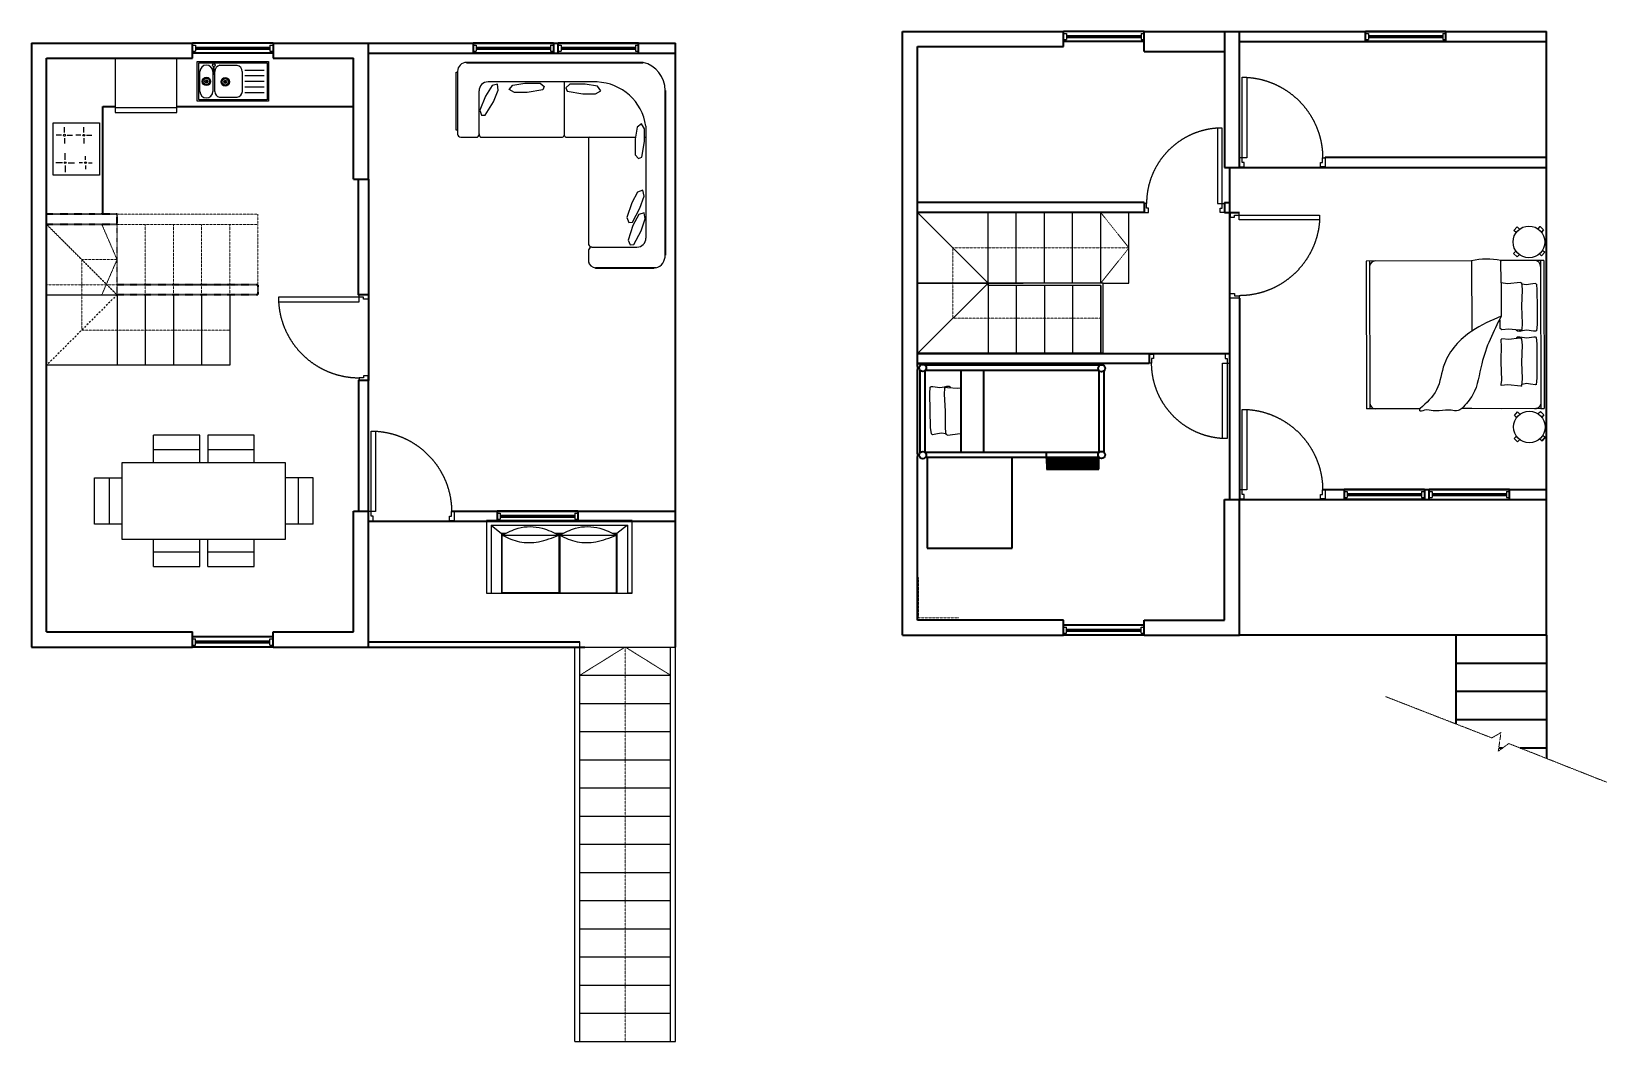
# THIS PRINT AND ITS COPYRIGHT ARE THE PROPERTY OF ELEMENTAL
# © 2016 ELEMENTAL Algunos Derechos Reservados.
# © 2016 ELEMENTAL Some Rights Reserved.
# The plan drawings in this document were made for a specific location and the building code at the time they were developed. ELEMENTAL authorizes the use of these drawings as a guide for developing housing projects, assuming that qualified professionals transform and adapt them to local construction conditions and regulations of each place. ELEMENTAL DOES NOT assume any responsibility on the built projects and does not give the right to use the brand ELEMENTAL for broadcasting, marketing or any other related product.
# Model space of a CAD drawing. Header units: metres. Extents: x -32982 to 1660, y -22516 to -303.
import ezdxf

# ---------------------------------------------------------------- set-up
doc = ezdxf.new("R2010")
doc.units = ezdxf.units.M
doc.header["$LTSCALE"] = 5
doc.header["$MEASUREMENT"] = 0
doc.linetypes.add('DASHDOT', pattern=[1, 0.5, -0.25, 0, -0.25])
doc.linetypes.add('HIDDEN', pattern=[0.375, 0.25, -0.125])
doc.layers.get('0').update_dxf_attribs({"color": 30})
for name, color, linetype, lineweight in [('A-DOOR-FULL', 4, 'Continuous', 25), ('A-FLOR-LEVL', 7, 'Continuous', 35), ('A-FLOR-OVHD', 3, 'HIDDEN', 18), ('A-FLOR-STRS', 4, 'Continuous', 25), ('A-FURN', 8, 'Continuous', 18), ('A-GLAZ-FULL', 4, 'Continuous', 25), ('A-WALL-FULL-EXTR', 7, 'Continuous', 35), ('A-WALL-FULL-INTR', 7, 'Continuous', 35)]:
    doc.layers.add(name, color=color, linetype=linetype, lineweight=lineweight)

# ---------------------------------------------------------------- blocks, each defined once
blk = doc.blocks.new('DOOR-80')
for points in [[(-0.07, 0.89), (-0.07, 0.09), (-0.025, 0.09), (-0.025, 0.89), (-0.07, 0.89)], [(-0.825, 0.09), (-0.85, 0.09), (-0.85, 0), (-0.805, 0), (-0.805, 0.045), (-0.825, 0.045), (-0.825, 0.09)], [(-0.025, 0.09), (0, 0.09), (0, 0), (-0.045, 0), (-0.045, 0.045), (-0.025, 0.045), (-0.025, 0.09)]]:
    blk.add_lwpolyline(points)
at = {"linetype": 'HIDDEN'}
blk.add_arc((-0.023, 0.089), 0.802, 93.3811, 179.9341, dxfattribs=at)
blk = doc.blocks.new('DOOR-75')
for points in [[(-0.07, 0.84), (-0.07, 0.09), (-0.025, 0.09), (-0.025, 0.84), (-0.07, 0.84)], [(-0.775, 0.09), (-0.8, 0.09), (-0.8, 0), (-0.755, 0), (-0.755, 0.045), (-0.775, 0.045), (-0.775, 0.09)], [(-0.025, 0.09), (0, 0.09), (0, 0), (-0.045, 0), (-0.045, 0.045), (-0.025, 0.045), (-0.025, 0.09)]]:
    blk.add_lwpolyline(points)
at = {"linetype": 'HIDDEN'}
blk.add_arc((-0.023, 0.089), 0.752, 93.6181, 179.9249, dxfattribs=at)

msp = doc.modelspace()

# ---------------------------------------------------------------- linework, layer by layer
at = {"color": 0}
for p, q in [((-29788, -894), (-31142, -894)), ((-31142, -894), (-31142, -2084)), ((-29788, -2084), (-29788, -894)), ((-29277, -1622), (-29277, -1185)), ((-28994, -1185), (-28994, -1622)), ((-28986, -1075), (-28986, -1144)), ((-28986, -1144), (-28986, -1239)), ((-28986, -1239), (-28961, -1239)), ((-28977, -1125), (-28977, -1077)), ((-28970, -1125), (-28977, -1125)), ((-28970, -1077), (-28970, -1125)), ((-28961, -1124), (-28961, -1075)), ((-28961, -1239), (-28961, -1124)), ((-28953, -1622), (-28953, -1185)), ((-28843, -1046), (-28460, -1046)), ((-28345, -1185), (-28345, -1622)), ((-28288, -1150), (-27866, -1150)), ((-28288, -1272), (-27866, -1272)), ((-28289, -1517), (-27866, -1517)), ((-28288, -1641), (-27866, -1641)), ((-28287, -1394), (-27866, -1394)), ((-29788, -1984), (-31142, -1984)), ((-29788, -2084), (-29788, -1984)), ((-28847, -1744), (-28457, -1744)), ((-32260, -2521), (-32260, -2407)), ((-31832, -2522), (-31832, -2406)), ((-31142, -2084), (-29788, -2084)), ((-32323, -2586), (-32439, -2586)), ((-32260, -2648), (-32260, -2765)), ((-32195, -2586), (-32082, -2586)), ((-31895, -2585), (-32010, -2585)), ((-31832, -2649), (-31832, -2763)), ((-31769, -2585), (-31654, -2585)), ((-32239, -3124), (-32239, -2982)), ((-31794, -3125), (-31794, -3045)), ((-32303, -3188), (-32446, -3188)), ((-32239, -3252), (-32239, -3395)), ((-32175, -3188), (-32033, -3188)), ((-31857, -3188), (-31937, -3188)), ((-31794, -3252), (-31794, -3330)), ((-31730, -3188), (-31651, -3188)), ((-377, -4678), (-305, -4599)), ((-327, -4724), (-377, -4678)), ((-305, -4599), (-253, -4649)), ((195, -4595), (149, -4642)), ((195, -4595), (200, -4590)), ((275, -4667), (200, -4590)), ((275, -4667), (228, -4715)), ((-383, -5184), (-331, -5131)), ((-304, -5256), (-383, -5184)), ((183, -5192), (232, -5237)), ((303, -5156), (232, -5237)), ((232, -5237), (303, -5156)), ((251, -5111), (250, -5110)), ((251, -5111), (303, -5156)), ((-1308, -5344), (-3628, -5351)), ((-3628, -5351), (-3618, -8602)), ((-3553, -5350), (-3544, -8601)), ((-1308, -5344), (-1299, -6891)), ((282, -5339), (-661, -5342)), ((-659, -5834), (-661, -5342)), ((-304, -5256), (-256, -5208)), ((282, -5339), (207, -5339)), ((207, -5339), (217, -8594)), ((282, -5339), (292, -8594)), ((-515, -5853), (-659, -5834)), ((-659, -5834), (-657, -6564)), ((-233, -5821), (-515, -5853)), ((-657, -6564), (-657, -6564)), ((-318, -6882), (-321, -6864)), ((-295, -6897), (-318, -6882)), ((-247, -6898), (-295, -6897)), ((-192, -6885), (-247, -6898)), ((-317, -7040), (-321, -7059)), ((-294, -7025), (-317, -7040)), ((-247, -7024), (-294, -7025)), ((-192, -7036), (-247, -7024)), ((-12903, -8117), (-12849, -8103)), ((-12849, -8103), (-12801, -8102)), ((-12801, -8102), (-12778, -8117)), ((-12778, -8117), (-12774, -8135)), ((-509, -8071), (-653, -8090)), ((-226, -8101), (-509, -8071)), ((-2442, -8598), (-3618, -8602)), ((-1299, -8595), (-1524, -8595)), ((-652, -8599), (-1299, -8595)), ((97, -8597), (-652, -8599)), ((217, -8594), (115, -8594)), ((217, -8594), (292, -8594)), ((-367, -8749), (-295, -8669)), ((-318, -8794), (-367, -8749)), ((-295, -8669), (-243, -8720)), ((205, -8665), (159, -8712)), ((205, -8665), (210, -8661)), ((284, -8737), (210, -8661)), ((284, -8737), (237, -8785)), ((-29282, -9183), (-30302, -9183)), ((-30302, -9786), (-30302, -9183)), ((-29282, -9786), (-29282, -9183)), ((-28082, -9183), (-29102, -9183)), ((-29102, -9183), (-29102, -9786)), ((-28082, -9786), (-28082, -9183)), ((-12837, -9180), (-12555, -9142)), ((-12555, -9142), (-12539, -9143)), ((-373, -9255), (-321, -9202)), ((-294, -9326), (-373, -9255)), ((-294, -9326), (-247, -9279)), ((193, -9262), (242, -9308)), ((312, -9227), (242, -9308)), ((242, -9308), (312, -9227)), ((261, -9182), (260, -9181)), ((261, -9182), (312, -9227)), ((-29282, -9503), (-30302, -9503)), ((-28082, -9503), (-29102, -9503)), ((-27392, -9786), (-30992, -9786)), ((-30992, -9786), (-30992, -11466)), ((-27392, -11466), (-27392, -9786)), ((-31595, -10116), (-30992, -10116)), ((-31595, -11136), (-31595, -10116)), ((-31275, -10116), (-31275, -11136)), ((-26788, -10116), (-27392, -10116)), ((-27108, -11136), (-27108, -10116)), ((-26788, -11136), (-26788, -10116)), ((-19774, -11059), (-22974, -11059)), ((-22974, -11059), (-22974, -12659)), ((-19774, -12659), (-19774, -11059)), ((-30992, -11136), (-31595, -11136)), ((-26788, -11136), (-27392, -11136)), ((-22874, -11159), (-22874, -12659)), ((-22874, -11159), (-19874, -11159)), ((-22874, -11159), (-22642, -11343)), ((-22642, -11343), (-22642, -12659)), ((-22554, -11343), (-22642, -11343)), ((-22632, -12635), (-22632, -11366)), ((-22628, -11383), (-21382, -11383)), ((-22621, -11353), (-22573, -11353)), ((-21289, -11343), (-21461, -11343)), ((-21441, -11353), (-21396, -11353)), ((-21374, -11343), (-21384, -11343)), ((-21384, -11382), (-21384, -11366)), ((-21384, -11383), (-21384, -12644)), ((-21364, -11366), (-21364, -12646)), ((-21364, -11383), (-20118, -11383)), ((-21351, -11353), (-21308, -11353)), ((-20105, -11343), (-20196, -11343)), ((-20176, -11353), (-20129, -11353)), ((-20115, -12634), (-20115, -11366)), ((-19874, -11159), (-20105, -11343)), ((-20105, -11343), (-20105, -12659)), ((-19874, -11159), (-19874, -12659)), ((-30992, -11466), (-27392, -11466)), ((-30302, -12070), (-30302, -11466)), ((-30302, -11750), (-29282, -11750)), ((-29282, -12070), (-29282, -11466)), ((-29102, -12070), (-29102, -11466)), ((-29102, -11750), (-28082, -11750)), ((-28082, -12070), (-28082, -11466)), ((-30302, -12070), (-29282, -12070)), ((-29102, -12070), (-28082, -12070)), ((-22974, -12659), (-19774, -12659)), ((-22642, -12659), (-21374, -12659)), ((-21388, -12649), (-22618, -12649)), ((-21388, -12649), (-22618, -12649)), ((-21374, -12659), (-21364, -12659)), ((-21361, -12649), (-20130, -12649)), ((-19774, -12659), (-19874, -12659))]:
    msp.add_line(p, q, dxfattribs=at)
at = {"color": 7}
for p, q in [((-23612, -1181), (-23612, -2560)), ((-23139, -2569), (-23139, -1610)), ((-20542, -1412), (-22941, -1412)), ((-21266, -1412), (-21266, -2580)), ((-19469, -2382), (-19469, -4846)), ((-23538, -2626), (-23171, -2625)), ((-23106, -2625), (-21305, -2625)), ((-21228, -2625), (-19700, -2624)), ((-20729, -2643), (-20729, -4985)), ((-19499, -2624), (-19469, -2624)), ((-20729, -5102), (-20729, -5382)), ((-20656, -5044), (-19667, -5044)), ((-19249, -5502), (-20580, -5502))]:
    msp.add_line(p, q, dxfattribs=at)
at = {"color": 0}
for points in [[(-27769, -1833), (-29335, -1833, -0.414214), (-29336, -1831), (-29336, -965, -0.414214), (-29335, -963), (-27769, -963, -0.414214), (-27767, -965), (-27767, -1831, -0.414214)], [(-29295, -991), (-27802, -991, -0.425509), (-27798, -994), (-27798, -1800, -0.376877), (-27801, -1803), (-29295, -1803, -0.388157), (-29299, -1799), (-29299, -993, -0.39883)], [(-32509, -3465), (-32509, -2310, -0.414214), (-32508, -2308), (-31491, -2308, -0.414214), (-31489, -2310), (-31489, -3466), (-32508, -3466, -0.414214)]]:
    msp.add_lwpolyline(points, format="xyb", close=True, dxfattribs=at)
at = {"color": 7}
for points in [[(-23644, -1199), (-23612, -1199), (-23612, -2475), (-23644, -2475)], [(-20580, -5502), (-19293, -5502), (-19293, -5518), (-20580, -5518)]]:
    msp.add_lwpolyline(points, close=True, dxfattribs=at)
for points in [[(-22822, -1848), (-22716, -1591), (-22733, -1460), (-22852, -1492), (-22996, -1723), (-23124, -2036), (-23086, -2146), (-23005, -2144), (-22822, -1848)], [(-22081, -1644), (-22358, -1644), (-22473, -1579), (-22398, -1481), (-22130, -1436), (-21792, -1436), (-21705, -1513), (-21737, -1587), (-22081, -1644)], [(-20854, -1672), (-20576, -1672), (-20461, -1607), (-20536, -1508), (-20805, -1464), (-21142, -1464), (-21230, -1541), (-21197, -1615), (-20854, -1672)], [(-19499, -2723), (-19499, -2445), (-19565, -2330), (-19663, -2405), (-19708, -2674), (-19708, -3012), (-19630, -3099), (-19556, -3066), (-19499, -2723)], [(-19599, -4188), (-19510, -3925), (-19534, -3795), (-19652, -3834), (-19781, -4074), (-19890, -4394), (-19844, -4501), (-19764, -4494), (-19599, -4188)], [(-19571, -4684), (-19482, -4421), (-19507, -4291), (-19624, -4330), (-19753, -4570), (-19862, -4890), (-19817, -4998), (-19736, -4991), (-19571, -4684)]]:
    msp.add_lwpolyline(points, dxfattribs=at)
at = {"color": 0}
for points in [[(-233, -5821), (-208, -5833), (-195, -5971), (-193, -5976)], [(-102, -5873), (-202, -5858)], [(118, -5857), (131, -5995), (132, -6371), (133, -6747), (121, -6884), (96, -6897), (58, -6897), (-91, -6872), (-192, -6885)], [(118, -5857), (93, -5845), (-15, -5860), (-102, -5873)], [(-193, -5976), (-195, -5983), (-206, -6347), (-193, -6723), (-205, -6854), (-217, -6873), (-263, -6872), (-485, -6847)], [(-644, -6862), (-677, -6835), (-682, -6652), (-682, -6652), (-682, -6652)], [(-485, -6847), (-644, -6862)], [(-643, -7063), (-662, -7084), (-661, -7137), (-660, -7183), (-664, -7577), (-652, -7973), (-664, -8068), (-653, -8090)], [(-485, -7077), (-643, -7063)], [(-187, -7945), (-189, -7938), (-203, -7575), (-191, -7199), (-204, -7067), (-217, -7049), (-263, -7050), (-485, -7077)], [(124, -8063), (137, -7925), (135, -7549), (134, -7173), (121, -7035), (96, -7023), (59, -7023), (-90, -7049), (-192, -7036)], [(-226, -8101), (-201, -8089), (-189, -7951), (-187, -7945)], [(-13189, -9152), (-13205, -9015), (-13215, -8639), (-13225, -8263), (-13216, -8125), (-13192, -8112), (-13154, -8111), (-13004, -8132), (-12903, -8117)], [(-12881, -9026), (-12879, -9019), (-12876, -8655), (-12899, -8280), (-12890, -8148), (-12878, -8128), (-12832, -8129), (-12609, -8148)], [(-12609, -8148), (-12539, -8140)], [(-96, -8048), (-195, -8064)], [(124, -8063), (99, -8075), (-8, -8061), (-96, -8048)], [(-13189, -9152), (-13163, -9164), (-13056, -9146), (-12969, -9131)], [(-12969, -9131), (-12869, -9144)], [(-12837, -9180), (-12862, -9169), (-12878, -9031), (-12881, -9026)]]:
    msp.add_lwpolyline(points, dxfattribs=at)
for centre, radius in [((-28973, -1046), 30.9), ((-29135, -1400), 93), ((-29135, -1400), 70.2), ((-29135, -1400), 34.6), ((-28720, -1410), 93), ((-28720, -1410), 70.2), ((-28720, -1410), 34.6), ((-29135, -1400), 11), ((-28720, -1410), 11), ((-32259, -2586), 21.6), ((-31832, -2586), 20.1), ((-32240, -3188), 20), ((-31794, -3188), 19.8), ((-47, -4930), 348), ((-37, -9000), 348)]:
    msp.add_circle(centre, radius, dxfattribs=at)
at = {"color": 7}
for centre, radius, start, end in [((-23412, -1181), 198, 90, 180), ((-19679, -1597), 632, 359.6252, 76.4633), ((-22941, -1610), 198, 90, 180), ((-20587, -2540), 1128, 8.0215, 87.7588), ((-23538, -2551), 74.3, 187.0799, 270), ((-23218, -2561), 79.9, 305.9615, 6.0393), ((-23059, -2561), 79.9, 173.9607, 234.0385), ((-21314, -2577), 48.3, 281.3954, 357.1413), ((-21218, -2577), 48.3, 182.8587, 258.4211), ((-20687, -2667), 48.6, 117.8423, 149.745), ((-19667, -4846), 198, 270, 0), ((-20648, -4959), 84.7, 197.7658, 264.587), ((-20648, -5128), 84.7, 95.413, 162.2342), ((-20560, -5324), 178, 192.2507, 265.2823), ((-19317, -5240), 271, 284.7045, 4.4761)]:
    msp.add_arc(centre, radius, start, end, dxfattribs=at)
at = {"color": 0}
for centre, radius, start, end in [((-29135, -1185), 142, 0, 180), ((-28809, -1185), 143, 103.4706, 180), ((-28484, -1184), 139, 359.3209, 80.1595), ((-29135, -1622), 142, 180, 0), ((-28830, -1622), 123, 180, 261.941), ((-28481, -1609), 137, 280.1419, 354.291), ((-3420, -5483), 133, 91.8576, 172.5572), ((-980, -6929), 1619, 78.6356, 101.7008), ((74, -5469), 133, 357.754, 78.4537), ((-3410, -8471), 133, 180.1415, 260.8412), ((88, -8464), 133, 264.0609, 344.7606), ((-22621, -11365), 11.5, 89.4872, 185.4044), ((-21396, -11366), 12.1, 0, 93.5082), ((-21351, -11366), 12.2, 86.749, 180.6419), ((-20128, -11366), 12.9, 357.9398, 92.4649), ((-22618, -12635), 13.8, 177.7826, 270.8179), ((-21388, -12644), 4.83, 276.9008, 3.2113), ((-21361, -12646), 2.7, 176.5218, 266.4272), ((-20131, -12633), 15.7, 273.4586, 359.226)]:
    msp.add_arc(centre, radius, start, end, dxfattribs=at)
for points in [[(-657, -6564), (-1299, -6891), (-1906, -7614), (-2078, -8187), (-2441, -8596)], [(-657, -6564), (-1084, -7610), (-1280, -8289), (-1522, -8594)], [(-1522, -8594), (-1605, -8639), (-1759, -8631), (-1882, -8631), (-2151, -8642), (-2344, -8634), (-2448, -8648), (-2441, -8596)], [(-22628, -11383), (-22279, -11227), (-21750, -11227), (-21382, -11383)], [(-22628, -11383), (-22248, -11524), (-21831, -11524), (-21382, -11383)], [(-21364, -11383), (-21014, -11227), (-20485, -11227), (-20118, -11383)], [(-21364, -11383), (-20983, -11524), (-20566, -11524), (-20118, -11383)]]:
    msp.add_spline(points, degree=3, dxfattribs=at)
msp.add_point((-660, -5342), dxfattribs=at)
at = {"layer": 'A-FLOR-LEVL'}
for p, q in [((-8511, -303), (-10282, -303)), ((-6409, -303), (342, -303)), ((-1871, -303), (-3642, -303)), ((-3642, -524), (-3642, -303)), ((-1871, -524), (-1871, -303)), ((-32982, -560), (-32982, -13840)), ((-27670, -560), (-29441, -560)), ((-25568, -560), (-18817, -560)), ((-23742, -560), (-18817, -560)), ((-21500, -560), (-23271, -560)), ((-23271, -560), (-23271, -781)), ((-21500, -560), (-21500, -781)), ((-19630, -560), (-21400, -560)), ((-21400, -781), (-21400, -560)), ((-19630, -781), (-19630, -560)), ((-8511, -524), (-10282, -524)), ((-6409, -524), (342, -524)), ((-1871, -524), (-3642, -524)), ((-27670, -781), (-29441, -781)), ((-25568, -781), (-18817, -781)), ((-25568, -781), (-18817, -781)), ((-21500, -781), (-23271, -781)), ((-21500, -781), (-21400, -781)), ((-31410, -4320), (-31410, -1950)), ((-31410, -1950), (-31142, -1950)), ((-29788, -1950), (-25900, -1950)), ((-4527, -3070), (-4527, -3081)), ((-4527, -3070), (342, -3070)), ((-4527, -3291), (342, -3291)), ((-8511, -4066), (-13491, -4066)), ((-8511, -4066), (-8511, -4287)), ((-6741, -4066), (-6630, -4066)), ((-6741, -4066), (-6741, -4287)), ((-8511, -4287), (-13491, -4287)), ((-6741, -4287), (-6630, -4287)), ((-6630, -4287), (-6409, -4287)), ((-6630, -6168), (-6630, -10595)), ((-6420, -6168), (-6409, -6168)), ((-6409, -6168), (-6409, -10595)), ((-13491, -7385), (-6630, -7385)), ((-8401, -7607), (-13491, -7607)), ((-4583, -10373), (342, -10373)), ((-2341, -10373), (-4112, -10373)), ((-4112, -10373), (-4112, -10595)), ((-2341, -10373), (-2341, -10595)), ((-470, -10373), (-2241, -10373)), ((-2241, -10595), (-2241, -10373)), ((-470, -10595), (-470, -10373)), ((-6409, -10595), (342, -10595)), ((-2341, -10595), (-4112, -10595)), ((-2341, -10595), (-2241, -10595)), ((-25568, -11073), (-18817, -11073)), ((-23742, -10852), (-18817, -10852)), ((-20969, -10852), (-22739, -10852)), ((-22739, -10852), (-22739, -11073)), ((-20969, -11073), (-22739, -11073)), ((-20969, -10852), (-20969, -11073)), ((-8511, -13361), (-10282, -13361)), ((-27670, -13619), (-29441, -13619)), ((-27670, -13840), (-29441, -13840)), ((-25568, -13729), (-20920, -13729)), ((-25568, -13840), (-20809, -13840)), ((-8511, -13583), (-10282, -13583)), ((-1650, -15533), (-1650, -13583)), ((342, -13583), (342, -16291)), ((342, -14202), (-1650, -14202)), ((342, -14822), (-1650, -14822)), ((342, -15442), (-1650, -15442)), ((-625, -16062), (-710, -16062)), ((342, -16062), (-239, -16062))]:
    msp.add_line(p, q, dxfattribs=at)
at = {"layer": 'A-FLOR-LEVL', "color": 0}
for p, q in [((-23412, -983), (-19531, -983)), ((-19048, -1602), (-19048, -5219)), ((-13491, -7607), (-11330, -7607)), ((-13491, -7669), (-13491, -7734)), ((-13438, -9567), (-13438, -7753)), ((-9486, -7644), (-13326, -7644)), ((-13326, -9562), (-13326, -7761)), ((-9504, -7762), (-13326, -7761)), ((-12539, -7760), (-12539, -9554)), ((-12039, -9563), (-12039, -7764)), ((-9504, -7762), (-9504, -9562)), ((-9386, -9562), (-9386, -7762)), ((-13491, -9520), (-13491, -9520)), ((-13491, -9588), (-13491, -9652)), ((-9504, -9562), (-13327, -9562)), ((-9504, -9675), (-13324, -9675)), ((-13283, -9687), (-13283, -9675)), ((-13283, -9687), (-13283, -11665)), ((-11413, -11665), (-11413, -9675)), ((-10654, -9697), (-10654, -9562)), ((-10654, -9697), (-10652, -9924)), ((-10617, -9675), (-10617, -9932)), ((-9535, -9675), (-9535, -9931)), ((-9506, -9932), (-9504, -9675)), ((-9504, -9675), (-9496, -9675)), ((-9386, -9562), (-9386, -9565)), ((-10655, -9932), (-9506, -9932)), ((-10652, -9924), (-10652, -9932)), ((-10617, -9703), (-9535, -9703)), ((-9535, -9747), (-10617, -9747)), ((-10617, -9777), (-9535, -9777)), ((-9535, -9820), (-10617, -9820)), ((-10617, -9848), (-9535, -9848)), ((-9535, -9880), (-10617, -9880)), ((-10617, -9894), (-9535, -9894)), ((-9535, -9924), (-10617, -9924)), ((-13283, -11665), (-13213, -11665)), ((-13213, -11665), (-11413, -11665))]:
    msp.add_line(p, q, dxfattribs=at)
at = {"layer": 'A-FLOR-LEVL', "color": 8}
msp.add_line((342, -13583), (-6409, -13583), dxfattribs=at)
at = {"layer": 'A-FLOR-LEVL'}
for points in [[(-6409, -3291), (-4527, -3291)], [(-6630, -4287), (-6630, -6168)], [(-25568, -6093), (-25568, -7975)], [(-6409, -10595), (-4527, -10595)], [(-25568, -11073), (-23686, -11073)]]:
    msp.add_lwpolyline(points, dxfattribs=at)
at = {"layer": 'A-FLOR-LEVL', "color": 0}
for centre in [(-13379, -7702), (-9445, -7709), (-13379, -9620), (-9446, -9615)]:
    msp.add_circle(centre, 78.1, dxfattribs=at)
at = {"layer": 'A-FLOR-OVHD'}
for p, q in [((-9950, -524), (-8843, -524)), ((-3310, -524), (-2203, -524)), ((-22939, -781), (-21832, -781)), ((-31101, -4323), (-28002, -4323)), ((-28002, -4323), (-28002, -4544)), ((-8843, -5062), (-9463, -4287)), ((-31101, -4544), (-28002, -4544)), ((-30481, -6093), (-30481, -4544)), ((-29862, -6093), (-29862, -4544)), ((-29242, -6093), (-29242, -4544)), ((-28622, -6093), (-28622, -4544)), ((-28002, -5872), (-28002, -4544)), ((-12716, -6611), (-12716, -5062)), ((-12716, -5062), (-8843, -5062)), ((-8843, -5062), (-9463, -5836)), ((-31876, -6868), (-31876, -5319)), ((-31876, -5319), (-31101, -5319)), ((-31101, -5872), (-32650, -5872)), ((-28622, -6868), (-31876, -6868)), ((-9463, -6611), (-12716, -6611)), ((-3780, -10595), (-2673, -10595)), ((-22407, -11073), (-21301, -11073)), ((-3194, -14932), (-861, -15840)), ((-861, -15840), (-660, -15720)), ((-660, -15720), (-720, -16131)), ((-720, -16131), (-489, -15963)), ((-489, -15963), (1660, -16812))]:
    msp.add_line(p, q, dxfattribs=at)
for points in [[(-31101, -5319), (-31436, -4544)], [(-31101, -5319), (-31436, -6093)], [(-18928, -14460), (-19924, -13840), (-20920, -14460)], [(-19924, -22516), (-19924, -13840)]]:
    msp.add_lwpolyline(points, dxfattribs=at)
at = {"layer": 'A-FLOR-STRS'}
for p, q in [((-11942, -5836), (-13491, -4287)), ((-11942, -5836), (-11942, -4287)), ((-11322, -5836), (-11322, -4287)), ((-10702, -5836), (-10702, -4287)), ((-10083, -5836), (-10083, -4287)), ((-9463, -5836), (-9463, -4287)), ((-8843, -5836), (-8843, -4287)), ((-11942, -5836), (-13491, -5836)), ((-13491, -5836), (-11170, -5836)), ((-11942, -5836), (-13491, -7385)), ((-11942, -5836), (-11942, -7385)), ((-11942, -5891), (-11942, -5836)), ((-9408, -5836), (-8843, -5836)), ((-32650, -6093), (-31101, -6093)), ((-31101, -6093), (-31101, -7643)), ((-30481, -6093), (-30481, -7643)), ((-29862, -6093), (-29862, -7643)), ((-29242, -6093), (-29242, -7643)), ((-28622, -6093), (-28622, -7643)), ((-11322, -5891), (-11322, -7385)), ((-10702, -5891), (-10702, -7385)), ((-10083, -5891), (-10083, -7385)), ((-9463, -5891), (-9463, -7385)), ((-28622, -7643), (-32650, -7643)), ((-21030, -22516), (-21030, -13840)), ((-20920, -22516), (-20920, -13729)), ((-20920, -13840), (-18817, -13840)), ((-18928, -22516), (-18928, -13840)), ((-18817, -22516), (-18817, -13840)), ((-20920, -14460), (-18928, -14460)), ((-20920, -15079), (-18928, -15079)), ((-20920, -15699), (-18928, -15699)), ((-20920, -16319), (-18928, -16319)), ((-20920, -16938), (-18928, -16938)), ((-20920, -17558), (-18928, -17558)), ((-20920, -18178), (-18928, -18178)), ((-20920, -18798), (-18928, -18798)), ((-20920, -19417), (-18928, -19417)), ((-20920, -20037), (-18928, -20037)), ((-20920, -20657), (-18928, -20657)), ((-20920, -21277), (-18928, -21277)), ((-20920, -21896), (-18928, -21896)), ((-21030, -22516), (-18817, -22516))]:
    msp.add_line(p, q, dxfattribs=at)
at = {"layer": 'A-FLOR-STRS', "linetype": 'HIDDEN', "ltscale": 0.001}
for q in [(-32650, -4544), (-31101, -4544)]:
    msp.add_line((-31101, -6093), q, dxfattribs=at)
at = {"layer": 'A-FLOR-STRS', "linetype": 'DASHDOT', "ltscale": 15}
msp.add_line((-31101, -6093), (-32650, -7643), dxfattribs=at)
at = {"layer": 'A-FLOR-STRS'}
for points in [[(-9408, -7385), (-9408, -5836), (-11942, -5836)], [(-9463, -7385), (-9463, -5891), (-11942, -5891)]]:
    msp.add_lwpolyline(points, dxfattribs=at)
at = {"layer": 'A-FURN', "linetype": 'HIDDEN', "ltscale": 0.001}
msp.add_line((-26121, -892), (-27183, -892), dxfattribs=at)
at = {"layer": 'A-FURN'}
msp.add_line((-28445, -5872), (-29773, -5872), dxfattribs=at)
at = {"layer": 'A-FURN', "linetype": 'HIDDEN'}
for p, q in [((-13491, -8769), (-13491, -12089)), ((-13475, -13195), (-13475, -12313)), ((-12589, -13195), (-13475, -13195))]:
    msp.add_line(p, q, dxfattribs=at)
at = {"layer": 'A-GLAZ-FULL'}
for p, q in [((-29441, -604), (-29375, -604)), ((-29375, -649), (-27737, -649)), ((-29375, -671), (-27737, -671)), ((-27737, -604), (-27670, -604)), ((-23271, -604), (-23204, -604)), ((-23204, -649), (-21567, -649)), ((-23204, -671), (-21567, -671)), ((-21567, -604), (-21500, -604)), ((-21400, -604), (-21334, -604)), ((-21334, -649), (-19696, -649)), ((-21334, -671), (-19696, -671)), ((-19696, -604), (-19630, -604)), ((-10282, -347), (-10215, -347)), ((-10282, -480), (-10215, -480)), ((-10215, -391), (-8578, -391)), ((-10215, -414), (-8578, -414)), ((-10215, -436), (-8578, -436)), ((-8578, -347), (-8511, -347)), ((-8578, -480), (-8511, -480)), ((-3642, -347), (-3575, -347)), ((-3642, -480), (-3575, -480)), ((-3575, -391), (-1937, -391)), ((-3575, -414), (-1937, -414)), ((-3575, -436), (-1937, -436)), ((-1937, -347), (-1871, -347)), ((-1937, -480), (-1871, -480)), ((-29441, -737), (-29375, -737)), ((-29375, -693), (-27737, -693)), ((-27737, -737), (-27670, -737)), ((-23271, -737), (-23204, -737)), ((-23204, -693), (-21567, -693)), ((-21567, -737), (-21500, -737)), ((-21400, -737), (-21334, -737)), ((-21334, -693), (-19696, -693)), ((-19696, -737), (-19630, -737)), ((-4112, -10418), (-4045, -10418)), ((-4112, -10550), (-4045, -10550)), ((-4045, -10462), (-2407, -10462)), ((-4045, -10484), (-2407, -10484)), ((-4045, -10506), (-2407, -10506)), ((-2407, -10418), (-2341, -10418)), ((-2407, -10550), (-2341, -10550)), ((-2241, -10418), (-2175, -10418)), ((-2241, -10550), (-2175, -10550)), ((-2175, -10462), (-537, -10462)), ((-2175, -10484), (-537, -10484)), ((-2175, -10506), (-537, -10506)), ((-537, -10418), (-470, -10418)), ((-537, -10550), (-470, -10550)), ((-22739, -10896), (-22673, -10896)), ((-22739, -11029), (-22673, -11029)), ((-22673, -10940), (-21035, -10940)), ((-22673, -10963), (-21035, -10963)), ((-22673, -10985), (-21035, -10985)), ((-21035, -10896), (-20969, -10896)), ((-21035, -11029), (-20969, -11029)), ((-10282, -13406), (-10215, -13406)), ((-10215, -13450), (-8578, -13450)), ((-10215, -13472), (-8578, -13472)), ((-10215, -13494), (-8578, -13494)), ((-8578, -13406), (-8511, -13406)), ((-29441, -13663), (-29375, -13663)), ((-29441, -13796), (-29375, -13796)), ((-29375, -13707), (-27737, -13707)), ((-29375, -13729), (-27737, -13729)), ((-29375, -13751), (-27737, -13751)), ((-27737, -13663), (-27670, -13663)), ((-27737, -13796), (-27670, -13796)), ((-10282, -13538), (-10215, -13538)), ((-8578, -13538), (-8511, -13538))]:
    msp.add_line(p, q, dxfattribs=at)
at = {"layer": 'A-GLAZ-FULL', "ltscale": 0.001}
for p, q in [((-29375, -604), (-29375, -737)), ((-27737, -604), (-27737, -737)), ((-23204, -604), (-23204, -737)), ((-21567, -604), (-21567, -737)), ((-21334, -604), (-21334, -737)), ((-19696, -604), (-19696, -737)), ((-10215, -347), (-10215, -480)), ((-8578, -347), (-8578, -480)), ((-3575, -347), (-3575, -480)), ((-1937, -347), (-1937, -480)), ((-4045, -10418), (-4045, -10550)), ((-2407, -10418), (-2407, -10550)), ((-2175, -10418), (-2175, -10550)), ((-537, -10418), (-537, -10550)), ((-22673, -10896), (-22673, -11029)), ((-21035, -10896), (-21035, -11029)), ((-10215, -13538), (-10215, -13406)), ((-8578, -13538), (-8578, -13406)), ((-29375, -13796), (-29375, -13663)), ((-27737, -13796), (-27737, -13663))]:
    msp.add_line(p, q, dxfattribs=at)
at = {"layer": 'A-WALL-FULL-EXTR'}
for p, q in [((-13823, -303), (-10282, -303)), ((-13823, -13583), (-13823, -303)), ((-10282, -635), (-10282, -303)), ((-6741, -303), (-6741, -3291)), ((-6741, -303), (-6409, -303)), ((-6409, -3291), (-6409, -303)), ((342, -13583), (342, -303)), ((-32982, -560), (-29441, -560)), ((-29441, -892), (-29441, -560)), ((-27670, -560), (-27670, -892)), ((-27670, -560), (-25900, -560)), ((-25900, -560), (-25568, -560)), ((-25568, -3548), (-25568, -560)), ((-18817, -13840), (-18817, -560)), ((-13491, -4066), (-13491, -635)), ((-13491, -635), (-10282, -635)), ((-32650, -13508), (-32650, -892)), ((-32650, -892), (-29441, -892)), ((-27670, -892), (-25900, -892)), ((-25900, -3548), (-25900, -892)), ((-6741, -3291), (-6409, -3291)), ((-25900, -3548), (-25568, -3548)), ((-13491, -7385), (-13491, -4066)), ((-13491, -7669), (-13491, -7385)), ((-13491, -9588), (-13491, -7734)), ((-13491, -13251), (-13491, -9652)), ((-6741, -13251), (-6741, -10595)), ((-6409, -13583), (-6409, -10595)), ((-25900, -10852), (-25568, -10852)), ((-25900, -13508), (-25900, -10852)), ((-25568, -13840), (-25568, -10852)), ((-32650, -13508), (-29441, -13508)), ((-29441, -13840), (-29441, -13508)), ((-27670, -13840), (-27670, -13508)), ((-27670, -13508), (-25900, -13508)), ((-10282, -13251), (-13491, -13251)), ((-10282, -13583), (-10282, -13251)), ((-8511, -13583), (-8511, -13251)), ((-8511, -13251), (-6741, -13251)), ((-32982, -13840), (-29441, -13840)), ((-27670, -13840), (-25900, -13840)), ((-25900, -13840), (-25568, -13840)), ((-13823, -13583), (-10282, -13583)), ((-8511, -13583), (-6741, -13583)), ((-6741, -13583), (-6409, -13583))]:
    msp.add_line(p, q, dxfattribs=at)
msp.add_lwpolyline([(-6741, -10595), (-6409, -10595)], dxfattribs=at)
at = {"layer": 'A-WALL-FULL-INTR'}
for p, q in [((-8511, -303), (-6741, -303)), ((-8511, -746), (-8511, -303)), ((-8511, -746), (-6741, -746)), ((-6630, -3291), (-6630, -10595)), ((-9408, -7385), (-13491, -7385))]:
    msp.add_line(p, q, dxfattribs=at)
at = {"layer": 'A-WALL-FULL-INTR', "linetype": 'HIDDEN', "ltscale": 0.001}
for p, q in [((-31101, -4323), (-32650, -4323)), ((-31101, -4544), (-31101, -4323)), ((-31101, -4544), (-32650, -4544)), ((-28002, -5872), (-31101, -5872)), ((-28002, -5872), (-28002, -6093)), ((-28002, -6093), (-31101, -6093))]:
    msp.add_line(p, q, dxfattribs=at)
at = {"layer": 'A-WALL-FULL-INTR'}
for points in [[(-25568, -3548), (-25568, -6093), (-25789, -6093), (-25789, -3548)], [(-8401, -7385), (-8401, -7607)], [(-25568, -10852), (-25568, -7975), (-25789, -7975), (-25789, -10852)]]:
    msp.add_lwpolyline(points, dxfattribs=at)

# ---------------------------------------------------------------- block references
at = {"layer": 'A-DOOR-FULL', "yscale": 2213.294805385312, "zscale": 2213.294805385312}
for name, p, xscale in [('DOOR-80', (-6409, -3280), -2213.294805385312), ('DOOR-75', (-6741, -4287), 2213.294805385312), ('DOOR-80', (-6409, -10584), -2213.294805385312), ('DOOR-80', (-25568, -11062), -2213.294805385312)]:
    msp.add_blockref(name, p, dxfattribs=dict(at, xscale=xscale))
for name, p, xscale, rotation in [('DOOR-80', (-6619, -4287), -2213.294805385312, 270), ('DOOR-80', (-25579, -6093), 2213.294805385312, 90), ('DOOR-75', (-6630, -7397), -2213.294805385312, 180)]:
    msp.add_blockref(name, p, dxfattribs=dict(at, xscale=xscale, rotation=rotation))

doc.saveas('drawing.dxf')
